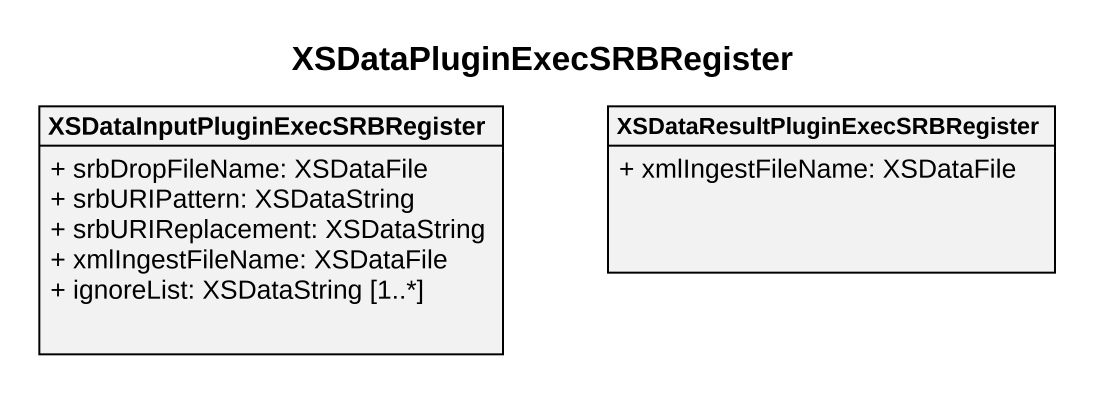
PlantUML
@startuml
title XSDataPluginExecSRBRegister
hide circle
hide empty members
skinparam classAttributeIconSize 0
class "XSDataInputPluginExecSRBRegister" as XSDataInputPluginExecSRBRegi {
  + srbDropFileName: XSDataFile
  + srbURIPattern: XSDataString
  + srbURIReplacement: XSDataString
  + xmlIngestFileName: XSDataFile
  + ignoreList: XSDataString [1..*]
}
class "XSDataResultPluginExecSRBRegister" as XSDataResultPluginExecSRBReg {
  + xmlIngestFileName: XSDataFile
}
@enduml
